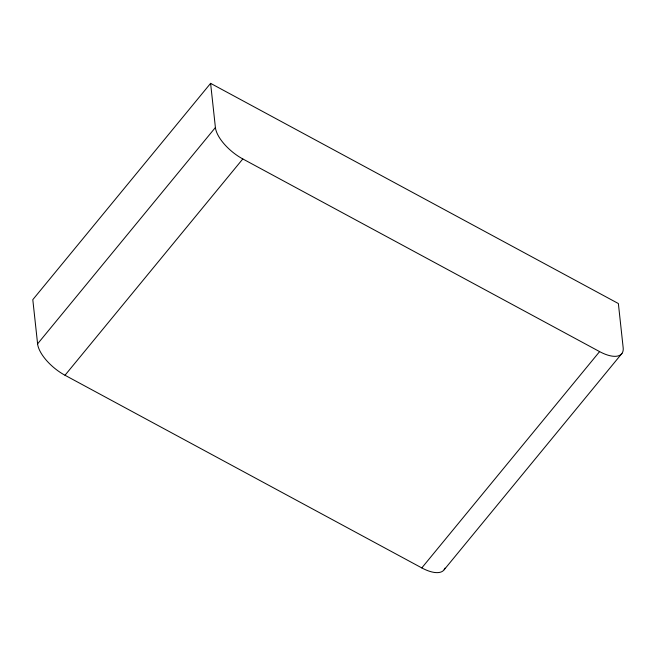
<?xml version="1.0" encoding="UTF-8"?>
<svg xmlns="http://www.w3.org/2000/svg" width="656" height="656" viewBox="0 0 656 656"><rect width="100%" height="100%" fill="white"/><g stroke="black" fill="none" stroke-linecap="round" stroke-linejoin="round"><path stroke-width="0.98" d="M210.601 83.353L215.406 127.518A31.135 13.612 39.4 0 0 242.81 158.941L599.6 351.608A31.135 13.612 39.4 0 0 623.167 347.705L618.37 303.539L210.601 83.353L32.8 299.669L37.597 343.834A31.135 13.612 39.4 0 0 65.001 375.257L421.8 567.916A31.135 13.612 39.4 0 0 444.989 568.112M37.597 343.834L215.406 127.518M65.001 375.257L242.81 158.941M421.8 567.916L599.6 351.608M444.161 569.728L621.962 353.412"/></g></svg>
